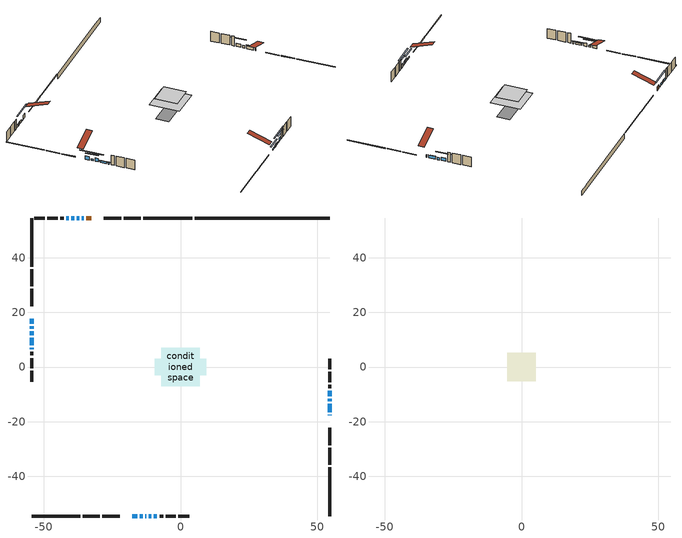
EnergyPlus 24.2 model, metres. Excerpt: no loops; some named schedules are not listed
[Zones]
conditioned space
 floor adiabatic (AdiabaticFloorConstruction): -6.96,-6.96 -6.96,6.96 6.96,6.96 6.96,-6.96 z2.69
 floor foundation (Slab1 construction): -9.35,-2.99 -9.35,2.99 9.35,2.99 9.35,-2.99 z-2.13
 wall outside (RimJoist1 construction): 4.21,54.52 -13.64,54.52 / -54.52,-54.52 -36.67,-54.52 / -54.52,54.52 -54.52,36.67 / 54.52,-54.52 54.52,-36.67 z0.25:0.55
 wall outside (RimJoist2 construction): -14.57,54.52 -20.7,54.52 / -35.74,-54.52 -29.6,-54.52 / -54.52,35.74 -54.52,29.6 / 54.52,-35.74 54.52,-29.6 z0.25:0.55
 wall outside (RimJoist3 construction): -21.63,54.52 -28.02,54.52 / -28.67,-54.52 -22.29,-54.52 / -54.52,28.67 -54.52,22.29 / 54.52,-28.67 54.52,-22.29 z0.25:0.55
 wall outside (AdiabaticWallConstruction 1): -32.59,54.52 -34.45,54.52 z0.25:2.28
 wall outside (AdiabaticWallConstruction): 54.52,-17.72 54.52,-17.43 / 54.52,-12.53 54.52,-11.69 / -37.11,54.52 -37.96,54.52 / -38.88,54.52 -39.95,54.52 / -40.88,54.52 -41.8,54.52 z0.25:1.47; -17.72,-54.52 -15.88,-54.52 / -12.81,-54.52 -12.5,-54.52 z0.25:0.86; -54.52,17.71 -54.52,15.88 / -54.52,13.11 -54.52,11.69 / 54.52,-10.76 54.52,-8.73 z0.25:1.93; -54.52,14.96 -54.52,14.04 / -14.96,-54.52 -13.74,-54.52 / -54.52,10.76 -54.52,8.02 / -54.52,7.09 -54.52,6.48 z0.25:1.17; 54.52,-16.5 54.52,-13.46 z0.25:1.67; -35.37,54.52 -36.19,54.52 / -11.58,-54.52 -10.76,-54.52 z0.25:0.66; -9.83,-54.52 -8.61,-54.52 z0.25:1.88
 wall outside (Wall1 construction): -42.73,54.52 -44.06,54.52 / -7.68,-54.52 -6.35,-54.52 / -54.52,5.55 -54.52,4.21 / 54.52,-7.8 54.52,-6.47 z0.25:5.13
 wall outside (Wall2 construction): -44.99,54.52 -48.74,54.52 / -5.42,-54.52 -1.67,-54.52 / -54.52,3.29 -54.52,-0.46 / 54.52,-5.54 54.52,-1.79 z0.25:5.13
 wall outside (Wall3 construction): -49.67,54.52 -53.59,54.52 / -0.74,-54.52 3.18,-54.52 / -54.52,-1.39 -54.52,-5.31 / 54.52,-0.86 54.52,3.06 z0.25:5.13
 wall foundation (FoundationWall1 construction): 5.14,54.52,-2.13 5.14,54.52,0.25 49.58,54.52,0.25 49.58,54.52,0.12 54.52,54.52,0.12 54.52,54.52,-2.13
 window (WindowConstruction 11): 54.52,-17.71 54.52,-17.43 z0.25:1.47
 window (WindowConstruction 2): -17.71,-54.52 -15.89,-54.52 z0.25:0.86
 window (WindowConstruction 3): -54.52,17.71 -54.52,15.89 z0.25:1.93
 window (WindowConstruction 4): -54.52,14.96 -54.52,14.04 z0.25:1.16
 window (WindowConstruction 5): -54.52,13.11 -54.52,11.69 z0.25:1.93
 window (WindowConstruction 6): 54.52,-16.5 54.52,-13.46 z0.25:1.67
 window (WindowConstruction 7): -14.96,-54.52 -13.74,-54.52 z0.25:1.16
 window (WindowConstruction 12): 54.52,-12.53 54.52,-11.69 z0.25:1.47
 window (WindowConstruction 8): -12.81,-54.52 -12.5,-54.52 z0.25:0.86
 window (WindowConstruction 9): -54.52,10.76 -54.52,8.02 z0.25:1.16
 window (WindowConstruction 10): -54.52,7.09 -54.52,6.48 z0.25:1.16
 window (WindowConstruction 16): -35.37,54.52 -36.19,54.52 z0.25:0.66
 window (WindowConstruction 17): -11.57,-54.52 -10.76,-54.52 z0.25:0.66
 window (WindowConstruction 13): -37.12,54.52 -37.95,54.52 z0.25:1.47
 window (WindowConstruction 14): -38.88,54.52 -39.95,54.52 z0.25:1.47
 window (WindowConstruction 15): -40.88,54.52 -41.8,54.52 z0.25:1.47
 window (WindowConstruction): 54.52,-10.76 54.52,-8.73 z0.25:1.93
 window (WindowConstruction 1): -9.83,-54.52 -8.61,-54.52 z0.25:1.87
 door (Door): -32.59,54.52 -34.44,54.52 z0.25:2.28
 ceiling adiabatic (AdiabaticFloorConstruction): 6.96,-6.96 6.96,6.96 -6.96,6.96 -6.96,-6.96 z2.69
attic - vented
 floor to conditioned space (Floor1 construction Reversed): -5.29,-5.29 -5.29,5.29 5.29,5.29 5.29,-5.29 z5.13
 roof outside (Roof1 construction): -31.66,54.52,5.13 -31.66,44.21,8.56 -28.95,44.21,8.56 -28.95,54.52,5.13; -18.64,-54.52,5.13 -18.64,-44.21,8.56 -21.36,-44.21,8.56 -21.36,-54.52,5.13; -54.52,18.64,5.13 -44.21,18.64,8.56 -44.21,21.36,8.56 -54.52,21.36,5.13; 54.52,-18.64,5.13 44.21,-18.64,8.56 44.21,-21.36,8.56 54.52,-21.36,5.13
shading: -13.4,-54.52 -20.2,-54.52 -20.2,-54.93 -13.4,-54.93 z3.35; -54.52,13.4 -54.52,20.2 -54.93,20.2 -54.93,13.4 z4.42; -54.52,11.55 -54.52,17.45 -54.93,17.45 -54.93,11.55 z3.65; -54.52,9.2 -54.52,15.6 -54.93,15.6 -54.93,9.2 z4.42; 54.52,-13.26 54.52,-16.71 54.93,-16.71 54.93,-13.26 z1.87; -13.54,-54.52 -15.16,-54.52 -15.16,-54.93 -13.54,-54.93 z1.37; -12.3,-54.52 -13.01,-54.52 -13.01,-54.93 -12.3,-54.93 z1.06; -54.52,7.82 -54.52,10.96 -54.93,10.96 -54.93,7.82 z1.37; -54.52,6.28 -54.52,7.29 -54.93,7.29 -54.93,6.28 z1.37; -41.12,54.52 -30.44,54.52 -30.44,54.93 -41.12,54.93 z5.58; -5.83,-54.52 -16.5,-54.52 -16.5,-54.93 -5.83,-54.93 z5.58; 54.52,-6.24 54.52,-13.25 54.93,-13.25 54.93,-6.24 z4.42; -6.12,-54.52 -12.32,-54.52 -12.32,-54.93 -6.12,-54.93 z4.36
[Building]
Building 1: Terrain=Suburbs
[Site:Location]
Toronto City Centre_ON: Latitude {deg}=43.63; Longitude {deg}=-79.39; Time Zone {hr}=-5; Elevation {m}=77; Keep Site Location Information=Yes
[Site:GroundTemperature:Shallow]
5.01852, 3.26908, 3.12898, 3.95918, 7.29196, 10.6092, 13.4851, 15.3069, 15.4617, 13.9799, 11.1774, 7.9619
[Site:WaterMainsTemperature]
Calculation Method=Schedule; Temperature Schedule=mains temperature schedule
[Material] Roughness=Rough; Thermal Absorptance=0.9
Name | Thickness {m} | Conductivity {W/m-K} | Density {kg/m3} | Specific Heat {J/kg-K} | Solar Absorptance | Visible Absorptance
asphalt or fiberglass shingles | 0.00635 | 0.162714 | 1121.4 | 1465.45 | 0.4 | 0.4
ceiling loosefill ins | 0.254 | 0.0480833 | 16.02 | 1046.75 | 0.7 | 0.7
ceiling stud and cavity | 0.1397 | 0.188449 | 65.682 | 1177.47 | 0.7 | 0.7
concrete 4.0 in. | 0.1016 | 1.803125 | 2242.8 | 837.4 | 0.7 | 0.7
concrete 8.0 in. | 0.2032 | 1.803125 | 2242.8 | 837.4 | 0.7 | 0.7
door material | 0.04445 | 0.053851 | 512.64 | 1214.23 | 0.7 | 0.7
floor covering | 0.0127 | 0.0433444 | 54.468 | 1339.84 | 0.6 | 0.6
floor rigid ins; wall rigid ins | 0.512978 | 0.029427 | 32.04 | 1214.23 | 0.7 | 0.7
floor stud and cavity | 0.1397 | 1.75129 | 37.0049 | 1207.88 | 0.7 | 0.7
furniture material conditioned space 1 | 0.1524 | 0.115458 | 640.8 | 1214.23 | 0.6 | 0.6
gypsum board | 0.0127 | 0.160291 | 801 | 837.4 | 0.6 | 0.6
gypsum board 1 | 0.0127 | 0.160291 | 801 | 837.4 | 0.7 | 0.7
osb sheathing 0.5 in. | 0.0127 | 0.115458 | 512.64 | 1214.23 | 0.7 | 0.7
osb sheathing 0.75 in. | 0.01905 | 0.115458 | 512.64 | 1214.23 | 0.7 | 0.7
osb sheathing 2.0 in. | 0.0508 | 0.115458 | 512.64 | 1214.23 | 0.7 | 0.7
rim joist rigid ins | 0.051816 | 0.029427 | 32.04 | 1214.23 | 0.7 | 0.7
rim joist stud and cavity | 0.0508 | 0.265703 | 125.044 | 1163.47 | 0.6 | 0.6
rim joist stud and cavity 1 | 0.0508 | 0.0292424 | 125.044 | 1163.47 | 0.6 | 0.6
rim joist stud and cavity 2 | 0.0508 | 0.256263 | 125.044 | 1163.47 | 0.6 | 0.6
wall stud and cavity | 0.1397 | 0.110963 | 139.0536 | 1170.24 | 0.7 | 0.7
wall stud and cavity 1 | 0.1397 | 0.0819611 | 139.0536 | 1170.24 | 0.7 | 0.7
wall stud and cavity 2 | 0.1397 | 0.0942262 | 139.0536 | 1170.24 | 0.7 | 0.7
wall stud and cavity 3 | 0.0889 | 0.380278 | 52.3479 | 1209.89 | 0.7 | 0.7
wall stud and cavity 4 | 0.0889 | 0.391764 | 83.0341 | 1211.67 | 0.7 | 0.7
wood siding | 0.0254 | 0.102417 | 544.68 | 1172.36 | 0.4 | 0.4
wood siding 1; wood siding 2; wood siding 3 | 0.0254 | 0.102417 | 544.68 | 1172.36 | 0.7 | 0.7
[WindowMaterial:SimpleGlazingSystem]
Name | U-Factor {W/m2-K} | Solar Heat Gain Coefficient
WindowMaterial | 2.248488 | 0.57
WindowMaterial 1 | 2.30413 | 0.51
WindowMaterial 10 | 2.34956 | 0.42
WindowMaterial 11 | 2.211581 | 0.59
WindowMaterial 12 | 2.26155 | 0.53
WindowMaterial 13 | 3.12517 | 0.39
WindowMaterial 2 | 2.20931 | 0.59
WindowMaterial 3 | 2.21215 | 0.6
WindowMaterial 4 | 2.29334 | 0.52
WindowMaterial 5 | 2.22521 | 0.59
WindowMaterial 6 | 2.25644 | 0.56
WindowMaterial 7 | 2.333658 | 0.47
WindowMaterial 8 | 2.46823 | 0.31
WindowMaterial 9 | 2.26666 | 0.55
[Construction]
AdiabaticFloorConstruction: floor stud and cavity, floor rigid ins, osb sheathing 0.75 in., floor covering
AdiabaticWallConstruction: wood siding 2, wall rigid ins, wall stud and cavity 3, gypsum board
AdiabaticWallConstruction 1: wood siding 3, wall rigid ins, wall stud and cavity 3, gypsum board
Door: door material
Floor1 construction Reversed: gypsum board, ceiling stud and cavity, ceiling loosefill ins
FoundationWall1 construction: concrete 8.0 in., gypsum board 1
furniture construction conditioned space 1: furniture material conditioned space 1
PartitionWallConstruction: gypsum board, wall stud and cavity 4, gypsum board
RimJoist1 construction: wood siding 1, rim joist rigid ins, osb sheathing 2.0 in., rim joist stud and cavity
RimJoist2 construction: wood siding 1, osb sheathing 2.0 in., rim joist stud and cavity 1
RimJoist3 construction: wood siding 1, rim joist rigid ins, osb sheathing 2.0 in., rim joist stud and cavity 2
Roof1 construction: asphalt or fiberglass shingles
Slab1 construction: concrete 4.0 in.
Wall1 construction: wood siding, osb sheathing 0.5 in., wall stud and cavity, gypsum board
Wall2 construction: wood siding, osb sheathing 0.5 in., wall stud and cavity 1, gypsum board
Wall3 construction: wood siding, osb sheathing 0.5 in., wall stud and cavity 2, gypsum board
WindowConstruction: WindowMaterial
WindowConstruction 1: WindowMaterial 1
WindowConstruction 10; WindowConstruction 7: WindowMaterial 7
WindowConstruction 11: WindowMaterial 10
WindowConstruction 12; WindowConstruction 13: WindowMaterial 11
WindowConstruction 14: WindowMaterial 12
WindowConstruction 15; WindowConstruction 2: WindowMaterial 2
WindowConstruction 16; WindowConstruction 17: WindowMaterial 13
WindowConstruction 3: WindowMaterial 3
WindowConstruction 4: WindowMaterial 4
WindowConstruction 5: WindowMaterial 5
WindowConstruction 6: WindowMaterial 6
WindowConstruction 8: WindowMaterial 8
WindowConstruction 9: WindowMaterial 9
[Zone] Multiplier=1; Part of Total Floor Area=Yes
Name | Volume {m3}
attic - vented | 62.3535
conditioned space | 783
[Space]
Name | Zone | Volume {m3}
attic - vented 1 | attic - vented | 62.3535
conditioned space 1 | conditioned space | 783
[ZoneInfiltration:EffectiveLeakageArea]
infil attic - vented 1: Zone or Space=attic - vented 1; Schedule=Always On Discrete; Effective Air Leakage Area {cm2}=4709.9; Stack Coefficient=0.000238781; Wind Coefficient=1.04405e-05
[ZoneMixing]
whole house fan mix: Zone or Space=attic - vented; Schedule=Always On Continuous; Design Flow Rate Calculation Method=Flow/Zone; Design Flow Rate {m3/s}=0; Source Zone or Space=conditioned space
[SurfaceProperty:ExposedFoundationPerimeter]
Slab1: Exposed Perimeter Calculation Method=TotalExposedPerimeter; Total Exposed Perimeter {m}=49.377
[InternalMass] Zone or ZoneList=conditioned space; Space or SpaceList=conditioned space 1
Name | Construction | Surface Area {m2}
furniture mass conditioned space 1 | furniture construction conditioned space 1 | 122.36
partition wall mass | PartitionWallConstruction | 305.9
[Lights]
interior lighting: Zone or ZoneList or Space or SpaceList=conditioned space 1; Schedule=interior lighting schedule; Design Level Calculation Method=LightingLevel; Lighting Level {W}=343.2; Return Air Fraction=0; Fraction Radiant=0.6; Fraction Visible=0.2; Fraction Replaceable=1
[People]
occupants: Zone or ZoneList or Space or SpaceList=conditioned space 1; Number of People Schedule=occupants schedule; Number of People Calculation Method=People; Number of People=3; Fraction Radiant=0.314171; Sensible Heat Fraction=0.56303; Activity Level Schedule=occupants activity schedule; Carbon Dioxide Generation Rate {m3/s-W}=0; Enable ASHRAE 55 Comfort Warnings=No; Mean Radiant Temperature Calculation Type=EnclosureAveraged
[ElectricEquipment] Zone or ZoneList or Space or SpaceList=conditioned space 1; Design Level Calculation Method=EquipmentLevel
Name | Schedule | Design Level {W} | Fraction Latent | Fraction Radiant | Fraction Lost
clothes dryer | clothes dryer schedule | 140.772 | 0.015 | 0.081 | 0.85
clothes washer | clothes washer schedule | 32.1985 | 0.03 | 0.162 | 0.7
cooking range | cooking range schedule | 215.147 | 0.08 | 0.432 | 0.2
dishwasher | dishwasher schedule | 66.8632 | 0.3 | 0.18 | 0.4
fridge | fridge schedule | 72.9452 | 0 | 0.6 | 0
mech vent bath fan 0 | mech vent bath fan 0 schedule | 50.2 | 0 | 0 | 1
mech vent bath fan 1 | mech vent bath fan 1 schedule | 50.2 | 0 | 0 | 1
mech vent house fan | mech vent house fan schedule | 0 | 0 | 0 | 1
mech vent house fan cfis | mech vent house fan cfis schedule | 0 | 0 | 0 | 0
mech vent range fan 0 | mech vent range fan 0 schedule | 57 | 0 | 0 | 1
misc plug loads | misc plug loads schedule | 494.7 | 0.045 | 0.513 | 0.1
whole house fan | Always On Discrete | 0 | 0 | 0 | 1
[OtherEquipment] Zone or ZoneList or Space or SpaceList=conditioned space 1; Design Level Calculation Method=EquipmentLevel
Name | Fuel Type | Schedule | Design Level {W} | Fraction Latent | Fraction Radiant | Fraction Lost
clothes dryer 1 | Electricity | clothes dryer schedule | 0 | 0.015 | 0.081 | 0.85
cooking range 1 | Electricity | cooking range schedule | 0 | 0.08 | 0.432 | 0.2
general water use latent | None | general water use schedule | 62.594 | 1 | 0 | 0
general water use sensible | None | general water use schedule | -61.6891 | 0 | 0.6 | 0
mech vent house fan latent load | None | Always On Discrete | 0 | 1 | 0 | 0
mech vent house fan sensible load | None | Always On Discrete | 0 | 0 | 0 | 0
water heater energy adjustment1 | NaturalGas | Always On Discrete | 0.01 | 0 | 0 | 1
[ZoneInfiltration:DesignFlowRate] Zone or ZoneList or Space or SpaceList=conditioned space 1; Schedule=Always On Discrete; Design Flow Rate Calculation Method=Flow/Zone; Design Flow Rate {m3/s}=0
infil flow; natural vent flow; whole house fan flow
[AvailabilityManager:Scheduled]
central ac and furnace airloop Availability Manager: Schedule=Always On Discrete
[Foundation:Kiva]
Foundation Kiva 1: Initial Indoor Air Temperature {C}=18; Wall Height Above Grade {m}=0.249997; Wall Depth Below Slab {m}=0.2032
[Foundation:Kiva:Settings]
Soil Conductivity {W/m-K}=0.849921; Soil Density {kg/m3}=1842.3; Soil Specific Heat {J/kg-K}=418.7; Ground Solar Absorptivity=0.9; Ground Thermal Absorptivity=0.9; Ground Surface Roughness {m}=0.03; Far-Field Width {m}=40; Deep-Ground Boundary Condition=ZeroFlux; Deep-Ground Depth {m}=40; Minimum Cell Dimension {m}=0.2; Maximum Cell Growth Coefficient=3; Simulation Timestep=Timestep
[Exterior:Lights]
exterior lighting: Schedule=exterior lighting schedule; Design Level {W}=75.6
[EnergyManagementSystem:GlobalVariable]
central_ac_and_furnace_airloop_Fan_RTF
infil_program_Qfan
infil_program_Qinf
natural_vent_program_Qnv
natural_vent_program_Qwhf
[EnergyManagementSystem:Sensor]
Name | Output:Variable or Output:Meter Index Key | Output:Variable or Output:Meter
airflow_gain | infil flow | Infiltration Sensible Heat Gain Energy
airflow_gain_1 | natural vent flow | Infiltration Sensible Heat Gain Energy
airflow_gain_2 | whole house fan flow | Infiltration Sensible Heat Gain Energy
airflow_loss | infil flow | Infiltration Sensible Heat Loss Energy
airflow_loss_1 | natural vent flow | Infiltration Sensible Heat Loss Energy
airflow_loss_2 | whole house fan flow | Infiltration Sensible Heat Loss Energy
clg_load_cond |  | Cooling:EnergyTransfer:Zone:CONDITIONED SPACE
clg_sp_s; clg_sp_s_1 | cooling setpoint | Schedule Value
clothes_dryer_exhaust_0_sch_s | clothes dryer exhaust 0 schedule | Schedule Value
cool_season | cooling season schedule | Schedule Value
htg_load_cond |  | Heating:EnergyTransfer:Zone:CONDITIONED SPACE
htg_sp_s; htg_sp_s_1 | heating setpoint | Schedule Value
ig_ee_conv | clothes dryer | Electric Equipment Convective Heating Energy
ig_ee_conv_2 | cooking range | Electric Equipment Convective Heating Energy
ig_ee_conv_4 | fridge | Electric Equipment Convective Heating Energy
ig_ee_conv_5 | misc plug loads | Electric Equipment Convective Heating Energy
ig_ee_conv_6 | whole house fan | Electric Equipment Convective Heating Energy
ig_ee_rad | clothes dryer | Electric Equipment Radiant Heating Energy
ig_ee_rad_2 | cooking range | Electric Equipment Radiant Heating Energy
ig_ee_rad_4 | fridge | Electric Equipment Radiant Heating Energy
ig_ee_rad_5 | misc plug loads | Electric Equipment Radiant Heating Energy
ig_ee_rad_6 | whole house fan | Electric Equipment Radiant Heating Energy
ig_lgt_conv | interior lighting | Lights Convective Heating Energy
ig_lgt_rad | interior lighting | Lights Radiant Heating Energy
ig_lgt_vis | interior lighting | Lights Visible Radiation Heating Energy
ig_oe_conv | clothes dryer 1 | Other Equipment Convective Heating Energy
ig_oe_conv_1 | cooking range 1 | Other Equipment Convective Heating Energy
ig_oe_conv_2 | general water use latent | Other Equipment Convective Heating Energy
ig_oe_conv_3 | general water use sensible | Other Equipment Convective Heating Energy
ig_oe_conv_4 | water heater energy adjustment1 | Other Equipment Convective Heating Energy
ig_oe_rad | clothes dryer 1 | Other Equipment Radiant Heating Energy
ig_oe_rad_1 | cooking range 1 | Other Equipment Radiant Heating Energy
ig_oe_rad_2 | general water use latent | Other Equipment Radiant Heating Energy
ig_oe_rad_3 | general water use sensible | Other Equipment Radiant Heating Energy
ig_oe_rad_4 | water heater energy adjustment1 | Other Equipment Radiant Heating Energy
ig_ppl_conv | occupants | People Convective Heating Energy
ig_ppl_rad | occupants | People Radiant Heating Energy
im_conv | furniture mass conditioned space 1 | Surface Inside Face Convection Heat Gain Energy
im_conv_1 | partition wall mass | Surface Inside Face Convection Heat Gain Energy
im_ig | furniture mass conditioned space 1 | Surface Inside Face Internal Gains Radiation Heat Gain Energy
im_ig_1 | partition wall mass | Surface Inside Face Internal Gains Radiation Heat Gain Energy
im_lgt | furniture mass conditioned space 1 | Surface Inside Face Lights Radiation Heat Gain Energy
im_lgt_1 | partition wall mass | Surface Inside Face Lights Radiation Heat Gain Energy
im_sol | furniture mass conditioned space 1 | Surface Inside Face Solar Radiation Heat Gain Energy
im_sol_1 | partition wall mass | Surface Inside Face Solar Radiation Heat Gain Energy
im_surf | furniture mass conditioned space 1 | Surface Inside Face Net Surface Thermal Radiation Heat Gain Energy
im_surf_1 | partition wall mass | Surface Inside Face Net Surface Thermal Radiation Heat Gain Energy
mech_vent_bath_fan_0_sch_s | mech vent bath fan 0 schedule | Schedule Value
mech_vent_bath_fan_1_sch_s | mech vent bath fan 1 schedule | Schedule Value
mech_vent_range_fan_0_sch_s | mech vent range fan 0 schedule | Schedule Value
mv_conv | mech vent bath fan 0 | Electric Equipment Convective Heating Energy
mv_conv_1 | mech vent bath fan 1 | Electric Equipment Convective Heating Energy
mv_conv_2 | mech vent house fan | Electric Equipment Convective Heating Energy
mv_conv_3 | mech vent house fan cfis | Electric Equipment Convective Heating Energy
mv_conv_4 | mech vent range fan 0 | Electric Equipment Convective Heating Energy
mv_conv_5 | mech vent house fan latent load | Other Equipment Convective Heating Energy
mv_conv_6 | mech vent house fan sensible load | Other Equipment Convective Heating Energy
mv_rad | mech vent bath fan 0 | Electric Equipment Radiant Heating Energy
mv_rad_1 | mech vent bath fan 1 | Electric Equipment Radiant Heating Energy
mv_rad_2 | mech vent house fan | Electric Equipment Radiant Heating Energy
mv_rad_3 | mech vent house fan cfis | Electric Equipment Radiant Heating Energy
mv_rad_4 | mech vent range fan 0 | Electric Equipment Radiant Heating Energy
mv_rad_5 | mech vent house fan latent load | Other Equipment Radiant Heating Energy
mv_rad_6 | mech vent house fan sensible load | Other Equipment Radiant Heating Energy
natural_vent_s | natural vent schedule | Schedule Value
out_pb_s |  | Site Outdoor Air Barometric Pressure
out_wt_s |  | Site Outdoor Air Humidity Ratio
site_vw_s |  | Site Wind Speed
ss_back_out | Window1 | Surface Window Shortwave from Zone Back Out Window Heat Transfer Rate
ss_back_out_1 | Window11 | Surface Window Shortwave from Zone Back Out Window Heat Transfer Rate
ss_back_out_10 | Window23 | Surface Window Shortwave from Zone Back Out Window Heat Transfer Rate
ss_back_out_11 | Window24 | Surface Window Shortwave from Zone Back Out Window Heat Transfer Rate
ss_back_out_12 | Window25 | Surface Window Shortwave from Zone Back Out Window Heat Transfer Rate
ss_back_out_13 | Window3 | Surface Window Shortwave from Zone Back Out Window Heat Transfer Rate
ss_back_out_14 | Window4 | Surface Window Shortwave from Zone Back Out Window Heat Transfer Rate
ss_back_out_15 | Window6 | Surface Window Shortwave from Zone Back Out Window Heat Transfer Rate
ss_back_out_16 | Window7 | Surface Window Shortwave from Zone Back Out Window Heat Transfer Rate
ss_back_out_17 | Window9 | Surface Window Shortwave from Zone Back Out Window Heat Transfer Rate
ss_back_out_2 | Window12 | Surface Window Shortwave from Zone Back Out Window Heat Transfer Rate
ss_back_out_3 | Window13 | Surface Window Shortwave from Zone Back Out Window Heat Transfer Rate
ss_back_out_4 | Window14 | Surface Window Shortwave from Zone Back Out Window Heat Transfer Rate
ss_back_out_5 | Window15 | Surface Window Shortwave from Zone Back Out Window Heat Transfer Rate
ss_back_out_6 | Window18 | Surface Window Shortwave from Zone Back Out Window Heat Transfer Rate
ss_back_out_7 | Window2 | Surface Window Shortwave from Zone Back Out Window Heat Transfer Rate
ss_back_out_8 | Window20 | Surface Window Shortwave from Zone Back Out Window Heat Transfer Rate
ss_back_out_9 | Window21 | Surface Window Shortwave from Zone Back Out Window Heat Transfer Rate
ss_conv | Door1 | Surface Inside Face Convection Heat Gain Energy
ss_conv_1 | Window1 | Surface Inside Face Convection Heat Gain Energy
ss_conv_10 | Window21 | Surface Inside Face Convection Heat Gain Energy
ss_conv_11 | Window23 | Surface Inside Face Convection Heat Gain Energy
ss_conv_12 | Window24 | Surface Inside Face Convection Heat Gain Energy
ss_conv_13 | Window25 | Surface Inside Face Convection Heat Gain Energy
ss_conv_14 | Window3 | Surface Inside Face Convection Heat Gain Energy
ss_conv_15 | Window4 | Surface Inside Face Convection Heat Gain Energy
ss_conv_16 | Window6 | Surface Inside Face Convection Heat Gain Energy
ss_conv_17 | Window7 | Surface Inside Face Convection Heat Gain Energy
ss_conv_18 | Window9 | Surface Inside Face Convection Heat Gain Energy
ss_conv_2 | Window11 | Surface Inside Face Convection Heat Gain Energy
ss_conv_3 | Window12 | Surface Inside Face Convection Heat Gain Energy
ss_conv_4 | Window13 | Surface Inside Face Convection Heat Gain Energy
ss_conv_5 | Window14 | Surface Inside Face Convection Heat Gain Energy
ss_conv_6 | Window15 | Surface Inside Face Convection Heat Gain Energy
ss_conv_7 | Window18 | Surface Inside Face Convection Heat Gain Energy
ss_conv_8 | Window2 | Surface Inside Face Convection Heat Gain Energy
ss_conv_9 | Window20 | Surface Inside Face Convection Heat Gain Energy
ss_ig | Door1 | Surface Inside Face Internal Gains Radiation Heat Gain Energy
ss_ig_1 | Window1 | Surface Inside Face Internal Gains Radiation Heat Gain Energy
ss_ig_10 | Window21 | Surface Inside Face Internal Gains Radiation Heat Gain Energy
ss_ig_11 | Window23 | Surface Inside Face Internal Gains Radiation Heat Gain Energy
ss_ig_12 | Window24 | Surface Inside Face Internal Gains Radiation Heat Gain Energy
ss_ig_13 | Window25 | Surface Inside Face Internal Gains Radiation Heat Gain Energy
ss_ig_14 | Window3 | Surface Inside Face Internal Gains Radiation Heat Gain Energy
ss_ig_15 | Window4 | Surface Inside Face Internal Gains Radiation Heat Gain Energy
ss_ig_16 | Window6 | Surface Inside Face Internal Gains Radiation Heat Gain Energy
ss_ig_17 | Window7 | Surface Inside Face Internal Gains Radiation Heat Gain Energy
ss_ig_18 | Window9 | Surface Inside Face Internal Gains Radiation Heat Gain Energy
ss_ig_2 | Window11 | Surface Inside Face Internal Gains Radiation Heat Gain Energy
ss_ig_3 | Window12 | Surface Inside Face Internal Gains Radiation Heat Gain Energy
ss_ig_4 | Window13 | Surface Inside Face Internal Gains Radiation Heat Gain Energy
ss_ig_5 | Window14 | Surface Inside Face Internal Gains Radiation Heat Gain Energy
ss_ig_6 | Window15 | Surface Inside Face Internal Gains Radiation Heat Gain Energy
ss_ig_7 | Window18 | Surface Inside Face Internal Gains Radiation Heat Gain Energy
ss_ig_8 | Window2 | Surface Inside Face Internal Gains Radiation Heat Gain Energy
ss_ig_9 | Window20 | Surface Inside Face Internal Gains Radiation Heat Gain Energy
ss_lgt | Door1 | Surface Inside Face Lights Radiation Heat Gain Energy
ss_sol | Door1 | Surface Inside Face Solar Radiation Heat Gain Energy
ss_surf | Door1 | Surface Inside Face Net Surface Thermal Radiation Heat Gain Energy
ss_surf_1 | Window1 | Surface Inside Face Net Surface Thermal Radiation Heat Gain Energy
ss_surf_10 | Window21 | Surface Inside Face Net Surface Thermal Radiation Heat Gain Energy
ss_surf_11 | Window23 | Surface Inside Face Net Surface Thermal Radiation Heat Gain Energy
